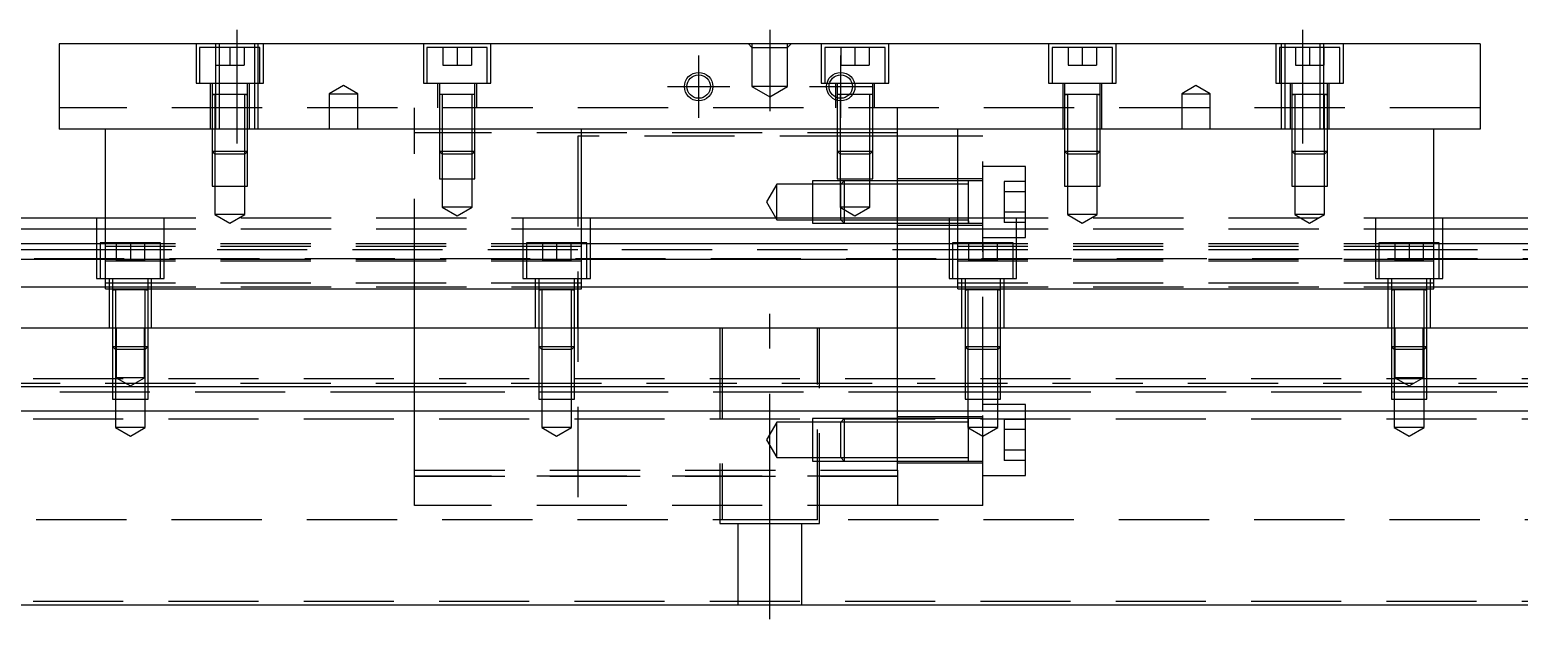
# Model space of a CAD drawing. Extents: x -20 to 803, y -291 to 102.
# Drawn here: x 185.8 to 395.5, y -242.8 to -159.8 of the extents above; entities that cross this region are included whole.
import ezdxf

# ---------------------------------------------------------------- set-up
doc = ezdxf.new("R2010")
doc.units = 0
doc.linetypes.add('CENTER', pattern=[50.8, 31.75, -6.35, 6.35, -6.35])
doc.linetypes.add('DASHED', pattern=[19.05, 12.7, -6.35])
doc.layers.get('0').update_dxf_attribs({"linetype": 'CONTINUOUS'})
doc.layers.add('CENTER', color=1, linetype='CENTER')

msp = doc.modelspace()

# ---------------------------------------------------------------- linework, layer by layer
at = {"color": 7, "linetype": 'CONTINUOUS'}
for p, q in [((190, -161.76), (190, -173.76)), ((390, -161.76), (190, -161.76)), ((390, -161.76), (390, -173.76)), ((390, -173.76), (190, -173.76)), ((196.5, -196.26), (196.5, -173.76)), ((263.5, -196.26), (263.5, -173.76)), ((308, -186.26), (308, -173.76)), ((316.5, -196.26), (316.5, -173.76)), ((383.5, -196.26), (383.5, -173.76)), ((316.5, -174.76), (308, -174.76)), ((0, -186.26), (196.5, -186.26)), ((263.5, -186.26), (316.5, -186.26)), ((383.5, -186.26), (580, -186.26)), ((0, -187.799608), (196.5, -187.799608)), ((263.5, -187.799608), (316.5, -187.799608)), ((383.5, -187.799608), (580, -187.799608)), ((196.5, -189.88154), (0, -189.88154)), ((316.5, -189.88154), (263.5, -189.88154)), ((580, -189.88154), (383.5, -189.88154)), ((196.5, -192.096666), (0, -192.096666)), ((316.5, -192.096666), (263.5, -192.096666)), ((580, -192.096666), (383.5, -192.096666)), ((0, -195.941934), (196.5, -195.941934)), ((196.5, -196.26), (263.5, -196.26)), ((263.5, -195.941934), (316.5, -195.941934)), ((316.5, -196.26), (383.5, -196.26)), ((383.5, -195.941934), (580, -195.941934)), ((580, -201.76), (0, -201.76)), ((580, -210.06), (0, -210.06)), ((580, -213.46), (0, -213.46)), ((580, -240.76), (0, -240.76))]:
    msp.add_line(p, q, dxfattribs=at)
at = {"color": 3, "linetype": 'DASHED'}
for p, q in [((209.25, -161.76), (209.25, -167.26)), ((218.25, -162.26), (209.75, -162.26)), ((209.75, -162.26), (209.75, -167.26)), ((212, -162.26), (212, -164.76)), ((212.000006, -161.76), (212.000006, -162.26)), ((212.000006, -162.26), (212.000006, -167.26)), ((212.5, -161.76), (212.5, -173.76)), ((214, -162.26), (214, -164.76)), ((216, -162.26), (216, -164.76)), ((217.5, -173.76), (217.5, -161.76)), ((217.999994, -173.76), (217.999994, -161.76)), ((218.25, -167.26), (218.25, -162.26)), ((218.75, -167.26), (218.75, -161.76)), ((241.25, -161.76), (241.25, -167.26)), ((242.999994, -162.26), (241.75, -162.26)), ((241.75, -162.26), (241.75, -167.26)), ((250.25, -162.26), (242.999994, -162.26)), ((244, -162.26), (244, -164.76)), ((246, -162.26), (246, -164.76)), ((248, -162.26), (248, -164.76)), ((250.25, -167.26), (250.25, -162.26)), ((250.75, -167.26), (250.75, -161.76)), ((287.5, -162.26), (287, -161.76)), ((287.5, -161.76), (287.5, -167.76)), ((287.5, -162.26), (292.5, -162.26)), ((292.5, -167.76), (292.5, -161.76)), ((292.5, -162.26), (293, -161.76)), ((297.25, -161.76), (297.25, -167.26)), ((306.25, -162.26), (297.75, -162.26)), ((297.75, -162.26), (297.75, -167.26)), ((300, -162.26), (300, -164.76)), ((302, -162.26), (302, -164.76)), ((304, -162.26), (304, -164.76)), ((306.25, -167.26), (306.25, -162.26)), ((306.75, -167.26), (306.75, -161.76)), ((329.25, -161.76), (329.25, -167.26)), ((338.25, -162.26), (329.75, -162.26)), ((329.75, -162.26), (329.75, -167.26)), ((332, -162.26), (332, -164.76)), ((334, -162.26), (334, -164.76)), ((336, -162.26), (336, -164.76)), ((338.25, -167.26), (338.25, -162.26)), ((338.75, -167.26), (338.75, -161.76)), ((361.25, -161.76), (361.25, -167.26)), ((370.25, -162.26), (361.75, -162.26)), ((361.75, -162.26), (361.75, -167.26)), ((362.000006, -161.76), (362.000006, -173.76)), ((362.5, -161.76), (362.5, -173.76)), ((364, -162.26), (364, -164.76)), ((366, -162.26), (366, -164.76)), ((367.5, -173.76), (367.5, -161.76)), ((367.999994, -162.26), (367.999994, -161.76)), ((367.999994, -167.26), (367.999994, -162.26)), ((368, -162.26), (368, -164.76)), ((370.25, -167.26), (370.25, -162.26)), ((370.75, -167.26), (370.75, -161.76)), ((212, -164.76), (214, -164.76)), ((214, -164.76), (216, -164.76)), ((244, -164.76), (246, -164.76)), ((246, -164.76), (248, -164.76)), ((300, -164.76), (302, -164.76)), ((302, -164.76), (304, -164.76)), ((332, -164.76), (334, -164.76)), ((334, -164.76), (336, -164.76)), ((364, -164.76), (366, -164.76)), ((366, -164.76), (368, -164.76)), ((209.25, -167.26), (218.75, -167.26)), ((211.25, -167.26), (211.25, -173.76)), ((211.5, -167.26), (211.5, -168.86)), ((212.000006, -167.26), (212.000006, -173.76)), ((216.5, -168.86), (216.5, -167.26)), ((216.75, -173.76), (216.75, -167.26)), ((230, -167.6053), (228, -168.76)), ((232, -168.76), (230, -167.6053)), ((241.25, -167.26), (250.75, -167.26)), ((243.25, -167.26), (243.25, -170.76)), ((243.5, -167.26), (243.5, -168.86)), ((248.5, -168.86), (248.5, -167.26)), ((248.75, -170.76), (248.75, -167.26)), ((297.25, -167.26), (306.75, -167.26)), ((299.25, -167.26), (299.25, -170.76)), ((299.5, -167.26), (299.5, -168.86)), ((304.5, -168.86), (304.5, -167.26)), ((304.75, -170.76), (304.75, -167.26)), ((329.25, -167.26), (338.75, -167.26)), ((331.25, -167.26), (331.25, -173.76)), ((331.5, -167.26), (331.5, -168.86)), ((336.5, -168.86), (336.5, -167.26)), ((336.75, -173.76), (336.75, -167.26)), ((350, -167.6053), (348, -168.76)), ((352, -168.76), (350, -167.6053)), ((361.25, -167.26), (370.75, -167.26)), ((363.25, -167.26), (363.25, -173.76)), ((363.5, -167.26), (363.5, -168.86)), ((367.999994, -173.76), (367.999994, -167.26)), ((368.5, -168.86), (368.5, -167.26)), ((368.75, -173.76), (368.75, -167.26)), ((211.5, -168.855), (211.5, -168.86)), ((211.5, -168.86), (211.757448, -168.86)), ((211.757468, -168.86), (211.5, -168.86)), ((211.5, -168.86), (211.5, -173.75998)), ((211.5, -168.86), (211.5, -168.865)), ((216.242552, -168.86), (211.757468, -168.86)), ((211.9, -168.86), (211.9, -173.75998)), ((216.1, -173.75998), (216.1, -168.86)), ((216.5, -168.86), (216.242552, -168.86)), ((216.242602, -168.86), (216.5, -168.86)), ((216.5, -168.86), (216.5, -168.855)), ((216.5, -173.75998), (216.5, -168.86)), ((216.5, -168.865), (216.5, -168.86)), ((228, -168.76), (230, -168.76)), ((228, -168.76), (228, -173.76)), ((230, -168.76), (232, -168.76)), ((232, -173.76), (232, -168.76)), ((243.5, -168.855), (243.5, -168.86)), ((243.757468, -168.86), (243.5, -168.86)), ((243.5, -168.86), (243.5, -168.865)), ((243.5, -168.86), (243.5, -170.75998)), ((248.5, -168.86), (243.757468, -168.86)), ((243.9, -168.86), (243.9, -170.75998)), ((248.1, -170.75998), (248.1, -168.86)), ((248.5, -168.86), (248.5, -168.855)), ((248.5, -168.865), (248.5, -168.86)), ((248.5, -170.75998), (248.5, -168.86)), ((292.5, -167.76), (287.5, -167.76)), ((287.5, -167.76), (290, -169.203376)), ((290, -169.203376), (292.5, -167.76)), ((299.5, -168.855), (299.5, -168.86)), ((299.757468, -168.86), (299.5, -168.86)), ((299.5, -168.86), (299.5, -169.332418)), ((299.5, -168.86), (299.5, -168.865)), ((299.5, -169.332418), (299.5, -169.696492)), ((299.5, -169.696492), (299.5, -170.75998)), ((301.229562, -168.86), (299.757468, -168.86)), ((299.9, -168.86), (299.9, -169.406966)), ((299.9, -169.406966), (299.9, -169.757498)), ((299.9, -169.757498), (299.9, -170.75998)), ((301.669968, -168.86), (301.229562, -168.86)), ((301.67033, -168.86), (301.229838, -168.86)), ((304.242552, -168.86), (301.669968, -168.86)), ((304.1, -170.75998), (304.1, -168.86)), ((304.5, -168.86), (304.242552, -168.86)), ((304.5, -168.86), (304.5, -168.855)), ((304.5, -170.75998), (304.5, -168.86)), ((304.5, -168.865), (304.5, -168.86)), ((331.5, -168.855), (331.5, -168.86)), ((331.5, -168.86), (331.757448, -168.86)), ((331.757468, -168.86), (331.5, -168.86)), ((331.5, -168.86), (331.5, -173.75998)), ((331.5, -168.86), (331.5, -168.865)), ((336.242552, -168.86), (331.757468, -168.86)), ((331.9, -168.86), (331.9, -173.75998)), ((336.1, -173.75998), (336.1, -168.86)), ((336.5, -168.86), (336.242552, -168.86)), ((336.242602, -168.86), (336.5, -168.86)), ((336.5, -168.86), (336.5, -168.855)), ((336.5, -173.75998), (336.5, -168.86)), ((336.5, -168.865), (336.5, -168.86)), ((348, -168.76), (350, -168.76)), ((348, -168.76), (348, -173.76)), ((350, -168.76), (352, -168.76)), ((352, -173.76), (352, -168.76)), ((363.5, -168.855), (363.5, -168.86)), ((363.5, -168.86), (363.757448, -168.86)), ((363.757468, -168.86), (363.5, -168.86)), ((363.5, -168.86), (363.5, -168.865)), ((363.5, -168.86), (363.5, -173.75998)), ((368.242552, -168.86), (363.757468, -168.86)), ((363.9, -168.86), (363.9, -173.75998)), ((368.1, -173.75998), (368.1, -168.86)), ((368.5, -168.86), (368.242552, -168.86)), ((368.242602, -168.86), (368.5, -168.86)), ((368.5, -168.86), (368.5, -168.855)), ((368.5, -168.865), (368.5, -168.86)), ((368.5, -173.75998), (368.5, -168.86)), ((390, -170.76), (190, -170.76)), ((240, -173.76), (240, -170.76)), ((243.5, -170.76), (243.5, -173.76)), ((243.500006, -170.76), (243.500006, -173.76)), ((243.9, -170.76), (243.9, -173.76)), ((248.1, -173.76), (248.1, -170.76)), ((248.499994, -173.76), (248.499994, -170.76)), ((248.5, -173.76), (248.5, -170.76)), ((299.5, -170.76), (299.5, -176.86)), ((299.500006, -170.76), (299.500006, -176.86)), ((299.9, -170.76), (299.9, -177.26)), ((304.1, -173.76), (304.1, -170.76)), ((304.499994, -173.76), (304.499994, -170.76)), ((304.5, -173.76), (304.5, -170.76)), ((308, -173.76), (308, -170.76)), ((211.5, -173.76), (211.5, -176.86)), ((211.500006, -173.76), (211.500006, -176.860006)), ((211.9, -173.76), (211.9, -177.26)), ((216.1, -177.26), (216.1, -173.76)), ((216.499994, -176.860006), (216.499994, -173.76)), ((216.5, -176.86), (216.5, -173.76)), ((240, -196.26), (240, -173.76)), ((243.5, -173.76), (243.5, -176.86)), ((243.500006, -173.76), (243.500006, -176.860006)), ((243.9, -173.76), (243.9, -177.26)), ((248.1, -177.26), (248.1, -173.76)), ((248.499994, -176.860006), (248.499994, -173.76)), ((248.5, -176.86), (248.5, -173.76)), ((304.1, -177.26), (304.1, -173.76)), ((304.499994, -176.860006), (304.499994, -173.76)), ((304.5, -176.86), (304.5, -173.76)), ((331.5, -173.76), (331.5, -176.86)), ((331.500006, -173.76), (331.500006, -176.860006)), ((331.9, -173.76), (331.9, -177.26)), ((336.1, -177.26), (336.1, -173.76)), ((336.499994, -176.860006), (336.499994, -173.76)), ((336.5, -176.86), (336.5, -173.76)), ((363.5, -173.76), (363.5, -176.86)), ((363.500006, -173.76), (363.500006, -176.860006)), ((363.9, -173.76), (363.9, -177.26)), ((368.1, -177.26), (368.1, -173.76)), ((368.499994, -176.860006), (368.499994, -173.76)), ((368.5, -176.86), (368.5, -173.76)), ((308, -174.26), (240, -174.26)), ((263, -174.76), (263, -226.76)), ((304.1, -174.76), (263, -174.76)), ((304.5, -174.76), (304.1, -174.76)), ((308, -174.76), (304.5, -174.76)), ((320, -174.76), (316.5, -174.76)), ((320, -210.06), (320, -174.76)), ((211.5, -176.86), (216.5, -176.86)), ((211.5, -176.86), (211.9, -177.26)), ((211.500006, -176.86002), (211.500006, -181.76)), ((216.1, -177.26), (211.9, -177.26)), ((211.9, -177.26002), (211.9, -181.76)), ((216.1, -177.26), (216.5, -176.86)), ((216.1, -181.76), (216.1, -177.26002)), ((216.499994, -181.76), (216.499994, -176.86002)), ((243.5, -176.86), (248.5, -176.86)), ((243.5, -176.86), (243.9, -177.26)), ((243.500006, -176.86002), (243.500006, -180.76)), ((248.1, -177.26), (243.9, -177.26)), ((243.9, -177.26002), (243.9, -180.76)), ((248.1, -177.26), (248.5, -176.86)), ((248.1, -180.76), (248.1, -177.26002)), ((248.499994, -180.76), (248.499994, -176.86002)), ((299.5, -176.86), (304.5, -176.86)), ((299.5, -176.86), (299.9, -177.26)), ((299.500006, -176.86002), (299.500006, -180.76)), ((304.1, -177.26), (299.9, -177.26)), ((299.9, -177.26002), (299.9, -180.76)), ((304.1, -177.26), (304.5, -176.86)), ((304.1, -180.76), (304.1, -177.26002)), ((304.499994, -180.76), (304.499994, -176.86002)), ((331.5, -176.86), (336.5, -176.86)), ((331.5, -176.86), (331.9, -177.26)), ((331.500006, -176.86002), (331.500006, -181.76)), ((336.1, -177.26), (331.9, -177.26)), ((331.9, -177.26002), (331.9, -181.76)), ((336.1, -177.26), (336.5, -176.86)), ((336.1, -181.76), (336.1, -177.26002)), ((336.499994, -181.76), (336.499994, -176.86002)), ((363.5, -176.86), (368.5, -176.86)), ((363.5, -176.86), (363.9, -177.26)), ((363.500006, -176.86002), (363.500006, -181.76)), ((368.1, -177.26), (363.9, -177.26)), ((363.9, -177.26002), (363.9, -181.76)), ((368.1, -177.26), (368.5, -176.86)), ((368.1, -181.76), (368.1, -177.26002)), ((368.499994, -181.76), (368.499994, -176.86002)), ((326, -179.01), (320, -179.01)), ((326, -189.01), (326, -179.01)), ((211.500006, -181.76), (216.499994, -181.76)), ((211.9, -181.76), (211.9, -185.76)), ((216.1, -185.76), (216.1, -181.76)), ((243.500006, -180.76), (248.499994, -180.76)), ((243.9, -180.76), (243.9, -184.76)), ((248.1, -184.76), (248.1, -180.76)), ((291, -181.51), (289.556624, -184.01)), ((291, -186.51), (291, -181.51)), ((296, -181.51), (291, -181.51)), ((296, -181.010006), (296, -187.009994)), ((300.49998, -181.010006), (296, -181.010006)), ((299.99998, -181.51), (296, -181.51)), ((299.500006, -180.76), (304.499994, -180.76)), ((299.9, -180.76), (299.9, -184.76)), ((300.5, -181.01), (300, -181.51)), ((300, -186.51), (300, -181.51)), ((308, -181.51), (300, -181.51)), ((300.5, -181.01), (300.5, -187.01)), ((308, -181.01), (300.5, -181.01)), ((308, -181.010006), (300.5, -181.010006)), ((304.1, -184.76), (304.1, -180.76)), ((320, -180.76), (308, -180.76)), ((312.500006, -181.01), (308.00002, -181.01)), ((318, -181.51), (308.00002, -181.51)), ((317.499994, -181.01), (312.500006, -181.01)), ((318, -181.01), (317.499994, -181.01)), ((318, -181.01), (317.995, -181.01)), ((318, -181.359602), (318, -181.01)), ((318.005, -181.01), (318, -181.01)), ((320, -181.01), (318, -181.01)), ((318, -183.84997), (318, -181.359602)), ((323, -181.123248), (323, -182.566624)), ((326, -181.123248), (323, -181.123248)), ((331.500006, -181.76), (336.499994, -181.76)), ((331.9, -181.76), (331.9, -185.76)), ((336.1, -185.76), (336.1, -181.76)), ((363.500006, -181.76), (368.499994, -181.76)), ((363.9, -181.76), (363.9, -185.76)), ((368.1, -185.76), (368.1, -181.76)), ((289.556624, -184.01), (291, -186.51)), ((318, -184.21006), (318, -183.84997)), ((318, -186.66035), (318, -184.21006)), ((323, -182.566624), (323, -185.453376)), ((326, -182.566624), (323, -182.566624)), ((195.25, -186.26), (195.25, -194.76)), ((196.5, -186.26), (263.5, -186.26)), ((204.75, -194.76), (204.75, -186.26)), ((216.1, -185.76), (211.9, -185.76)), ((211.9, -185.76), (214, -186.972436)), ((214, -186.972436), (216.1, -185.76)), ((248.1, -184.76), (243.9, -184.76)), ((243.9, -184.76), (246, -185.972436)), ((246, -185.972436), (248.1, -184.76)), ((255.25, -186.26), (255.25, -194.76)), ((264.75, -194.76), (264.75, -186.26)), ((291, -186.51), (296, -186.51)), ((296, -186.51), (299.99998, -186.51)), ((304.1, -184.76), (299.9, -184.76)), ((299.9, -184.76), (302, -185.972436)), ((300, -186.51), (300.5, -187.01)), ((300, -186.51), (308, -186.51)), ((302, -185.972436), (304.1, -184.76)), ((308, -196.26), (308, -186.26)), ((308.00002, -186.51), (318, -186.51)), ((315.25, -186.26), (315.25, -194.76)), ((316.5, -186.26), (383.5, -186.26)), ((323, -185.453376), (323, -186.896752)), ((326, -185.453376), (323, -185.453376)), ((324.75, -194.76), (324.75, -186.26)), ((336.1, -185.76), (331.9, -185.76)), ((331.9, -185.76), (334, -186.972436)), ((334, -186.972436), (336.1, -185.76)), ((368.1, -185.76), (363.9, -185.76)), ((363.9, -185.76), (366, -186.972436)), ((366, -186.972436), (368.1, -185.76)), ((375.25, -186.26), (375.25, -194.76)), ((384.75, -194.76), (384.75, -186.26)), ((196.5, -187.799608), (263.5, -187.799608)), ((296, -187.009994), (300.49998, -187.009994)), ((300.5, -187.009994), (308, -187.009994)), ((300.5, -187.01), (308, -187.01)), ((308, -187.26), (320, -187.26)), ((308.00002, -187.01), (318.005, -187.01)), ((316.5, -187.799608), (383.5, -187.799608)), ((317.995, -187.01), (320, -187.01)), ((318, -187.01), (318, -186.66035)), ((318, -186.660398), (318, -187.01)), ((326, -186.896752), (323, -186.896752)), ((196.5, -190.76), (28, -190.76)), ((204.25, -189.76), (195.75, -189.76)), ((195.75, -189.76), (195.75, -194.76)), ((263.5, -189.88154), (196.5, -189.88154)), ((263.5, -190.28668), (196.5, -190.28668)), ((262.99998, -190.76), (196.5, -190.76)), ((198, -189.76), (198, -192.26)), ((200, -189.76), (200, -192.26)), ((202, -189.76), (202, -192.26)), ((204.25, -194.76), (204.25, -189.76)), ((264.25, -189.76), (255.75, -189.76)), ((255.75, -189.76), (255.75, -194.76)), ((258, -189.76), (258, -192.26)), ((260, -189.76), (260, -192.26)), ((262, -189.76), (262, -192.26)), ((320, -190.76), (263, -190.76)), ((264.25, -194.76), (264.25, -189.76)), ((324.25, -189.76), (315.75, -189.76)), ((315.75, -189.76), (315.75, -194.76)), ((383.5, -189.88154), (316.5, -189.88154)), ((383.5, -190.28668), (316.5, -190.28668)), ((318, -189.76), (318, -192.26)), ((320, -189.01), (326, -189.01)), ((320, -189.76), (320, -192.26)), ((383.5, -190.76), (320.00002, -190.76)), ((322, -189.76), (322, -192.26)), ((324.25, -194.76), (324.25, -189.76)), ((384.25, -189.76), (375.75, -189.76)), ((375.75, -189.76), (375.75, -194.76)), ((378, -189.76), (378, -192.26)), ((380, -189.76), (380, -192.26)), ((382, -189.76), (382, -192.26)), ((523, -190.76), (383.5, -190.76)), ((384.25, -194.76), (384.25, -189.76)), ((523, -192.01), (25, -192.01)), ((263.5, -192.096666), (196.5, -192.096666)), ((263.5, -192.34), (196.5, -192.34)), ((198, -192.26), (200, -192.26)), ((200, -192.26), (202, -192.26)), ((258, -192.26), (260, -192.26)), ((260, -192.26), (262, -192.26)), ((383.5, -192.096666), (316.5, -192.096666)), ((383.5, -192.34), (316.5, -192.34)), ((318, -192.26), (320, -192.26)), ((320, -192.26), (322, -192.26)), ((378, -192.26), (380, -192.26)), ((380, -192.26), (382, -192.26)), ((195.25, -194.76), (204.75, -194.76)), ((197, -194.76), (197, -201.76)), ((197.5, -194.76), (197.5, -196.36)), ((202.5, -196.36), (202.5, -194.76)), ((203, -201.76), (203, -194.76)), ((255.25, -194.76), (264.75, -194.76)), ((257, -194.76), (257, -201.76)), ((257.5, -194.76), (257.5, -196.36)), ((262.5, -196.36), (262.5, -194.76)), ((263, -201.76), (263, -194.76)), ((315.25, -194.76), (324.75, -194.76)), ((317, -194.76), (317, -201.76)), ((317.5, -194.76), (317.5, -196.36)), ((322.5, -196.36), (322.5, -194.76)), ((323, -201.76), (323, -194.76)), ((375.25, -194.76), (384.75, -194.76)), ((377, -194.76), (377, -201.76)), ((377.5, -194.76), (377.5, -196.36)), ((382.5, -196.36), (382.5, -194.76)), ((383, -201.76), (383, -194.76)), ((263.5, -195.437372), (196.5, -195.437372)), ((196.5, -195.941934), (263.5, -195.941934)), ((197.5, -196.355), (197.5, -196.36)), ((197.5, -196.36), (197.757448, -196.36)), ((197.757468, -196.36), (197.5, -196.36)), ((197.5, -196.36), (197.5, -196.365)), ((197.5, -196.36), (197.5, -201.75998)), ((202.242552, -196.36), (197.757468, -196.36)), ((197.9, -196.36), (197.9, -201.75998)), ((202.1, -201.75998), (202.1, -196.36)), ((202.5, -196.36), (202.242552, -196.36)), ((202.242602, -196.36), (202.5, -196.36)), ((202.5, -196.36), (202.5, -196.355)), ((202.5, -196.365), (202.5, -196.36)), ((202.5, -201.75998), (202.5, -196.36)), ((240, -201.76), (240, -196.26)), ((257.5, -196.355), (257.5, -196.36)), ((257.5, -196.36), (257.757448, -196.36)), ((257.757468, -196.36), (257.5, -196.36)), ((257.5, -196.36), (257.5, -196.365)), ((257.5, -196.36), (257.5, -201.75998)), ((262.242552, -196.36), (257.757468, -196.36)), ((257.9, -196.36), (257.9, -201.75998)), ((262.1, -201.75998), (262.1, -196.36)), ((262.5, -196.36), (262.242552, -196.36)), ((262.242602, -196.36), (262.5, -196.36)), ((262.5, -196.36), (262.5, -196.355)), ((262.5, -196.365), (262.5, -196.36)), ((262.5, -201.75998), (262.5, -196.36)), ((308, -201.76), (308, -196.26)), ((383.5, -195.437372), (316.5, -195.437372)), ((316.5, -195.941934), (383.5, -195.941934)), ((317.5, -196.355), (317.5, -196.36)), ((317.5, -196.36), (317.757448, -196.36)), ((317.757468, -196.36), (317.5, -196.36)), ((317.5, -196.36), (317.5, -196.365)), ((317.5, -196.36), (317.5, -201.75998)), ((322.242552, -196.36), (317.757468, -196.36)), ((317.9, -196.36), (317.9, -201.75998)), ((322.1, -201.75998), (322.1, -196.36)), ((322.5, -196.36), (322.242552, -196.36)), ((322.242602, -196.36), (322.5, -196.36)), ((322.5, -196.36), (322.5, -196.355)), ((322.5, -196.365), (322.5, -196.36)), ((322.5, -201.75998), (322.5, -196.36)), ((377.5, -196.355), (377.5, -196.36)), ((377.5, -196.36), (377.757448, -196.36)), ((377.757468, -196.36), (377.5, -196.36)), ((377.5, -196.36), (377.5, -196.365)), ((377.5, -196.36), (377.5, -201.75998)), ((382.242552, -196.36), (377.757468, -196.36)), ((377.9, -196.36), (377.9, -201.75998)), ((382.1, -201.75998), (382.1, -196.36)), ((382.5, -196.36), (382.242552, -196.36)), ((382.242602, -196.36), (382.5, -196.36)), ((382.5, -196.36), (382.5, -196.355)), ((382.5, -196.365), (382.5, -196.36)), ((382.5, -201.75998), (382.5, -196.36)), ((197.5, -201.76), (197.5, -204.36)), ((197.500006, -201.76), (197.500006, -204.360006)), ((197.9, -201.76), (197.9, -204.76)), ((198, -201.76), (198, -208.76)), ((202, -208.76), (202, -201.76)), ((202.1, -204.76), (202.1, -201.76)), ((202.499994, -204.360006), (202.499994, -201.76)), ((202.5, -204.36), (202.5, -201.76)), ((240, -210.06), (240, -201.76)), ((257.5, -201.76), (257.5, -204.36)), ((257.500006, -201.76), (257.500006, -204.360006)), ((257.9, -201.76), (257.9, -204.76)), ((262.1, -204.76), (262.1, -201.76)), ((262.499994, -204.360006), (262.499994, -201.76)), ((262.5, -204.36), (262.5, -201.76)), ((283, -201.76), (283, -229.26)), ((283.291796, -201.76), (283.291796, -228.76)), ((296.708204, -228.76), (296.708204, -201.76)), ((297, -229.26), (297, -201.76)), ((308, -210.06), (308, -201.76)), ((317.5, -201.76), (317.5, -204.36)), ((317.500006, -201.76), (317.500006, -204.360006)), ((317.9, -201.76), (317.9, -204.76)), ((322.1, -204.76), (322.1, -201.76)), ((322.499994, -204.360006), (322.499994, -201.76)), ((322.5, -204.36), (322.5, -201.76)), ((377.5, -201.76), (377.5, -204.36)), ((377.500006, -201.76), (377.500006, -204.360006)), ((377.9, -201.76), (377.9, -204.76)), ((378, -201.76), (378, -208.76)), ((382, -208.76), (382, -201.76)), ((382.1, -204.76), (382.1, -201.76)), ((382.499994, -204.360006), (382.499994, -201.76)), ((382.5, -204.36), (382.5, -201.76)), ((197.5, -204.36), (202.5, -204.36)), ((197.5, -204.36), (197.9, -204.76)), ((197.500006, -204.36002), (197.500006, -210.06)), ((202.1, -204.76), (197.9, -204.76)), ((197.9, -204.76002), (197.9, -211.76)), ((202.1, -204.76), (202.5, -204.36)), ((202.1, -211.76), (202.1, -204.76002)), ((202.499994, -210.06), (202.499994, -204.36002)), ((257.5, -204.36), (262.5, -204.36)), ((257.5, -204.36), (257.9, -204.76)), ((257.500006, -204.36002), (257.500006, -210.06)), ((262.1, -204.76), (257.9, -204.76)), ((257.9, -204.76002), (257.9, -211.76)), ((262.1, -204.76), (262.5, -204.36)), ((262.1, -211.76), (262.1, -204.76002)), ((262.499994, -210.06), (262.499994, -204.36002)), ((317.5, -204.36), (322.5, -204.36)), ((317.5, -204.36), (317.9, -204.76)), ((317.500006, -204.36002), (317.500006, -210.06)), ((322.1, -204.76), (317.9, -204.76)), ((317.9, -204.76002), (317.9, -211.76)), ((322.1, -204.76), (322.5, -204.36)), ((322.1, -211.76), (322.1, -204.76002)), ((322.499994, -210.06), (322.499994, -204.36002)), ((377.5, -204.36), (382.5, -204.36)), ((377.5, -204.36), (377.9, -204.76)), ((377.500006, -204.36002), (377.500006, -210.06)), ((382.1, -204.76), (377.9, -204.76)), ((377.9, -204.76002), (377.9, -211.76)), ((382.1, -204.76), (382.5, -204.36)), ((382.1, -211.76), (382.1, -204.76002)), ((382.499994, -210.06), (382.499994, -204.36002)), ((580, -208.91), (0, -208.91)), ((25, -209.51), (523, -209.51)), ((202, -208.76), (198, -208.76)), ((198, -208.76), (200, -209.9147)), ((200, -209.9147), (202, -208.76)), ((382, -208.76), (378, -208.76)), ((378, -208.76), (380, -209.9147)), ((380, -209.9147), (382, -208.76)), ((56.708204, -210.76), (240, -210.76)), ((197.500006, -210.06), (197.500006, -211.76)), ((197.500006, -210.76), (202.499994, -210.76)), ((202.499994, -211.76), (202.499994, -210.06)), ((240, -213.46), (240, -210.06)), ((240, -210.76), (262.99998, -210.76)), ((257.500006, -210.06), (257.500006, -211.76)), ((257.500006, -210.76), (262.499994, -210.76)), ((262.499994, -211.76), (262.499994, -210.06)), ((263, -210.759994), (308, -210.759994)), ((263, -210.76), (308, -210.76)), ((308, -213.46), (308, -210.06)), ((308, -210.759994), (317.500006, -210.759994)), ((308, -210.76), (317.500006, -210.76)), ((317.500006, -210.06), (317.500006, -211.76)), ((317.500006, -210.759994), (320, -210.759994)), ((317.500006, -210.76), (320, -210.76)), ((317.500006, -210.76), (322.499994, -210.76)), ((320, -211.76), (320, -210.06)), ((320.00002, -210.76), (322.499994, -210.76)), ((322.499994, -211.76), (322.499994, -210.06)), ((322.499994, -210.76), (523, -210.76)), ((377.500006, -210.06), (377.500006, -211.76)), ((377.500006, -210.76), (382.499994, -210.76)), ((382.499994, -211.76), (382.499994, -210.06)), ((197.500006, -211.76), (202.499994, -211.76)), ((197.9, -211.76), (197.9, -215.76)), ((202.1, -215.76), (202.1, -211.76)), ((240, -221.76), (240, -213.46)), ((257.500006, -211.76), (262.499994, -211.76)), ((257.9, -211.76), (257.9, -215.76)), ((262.1, -215.76), (262.1, -211.76)), ((308, -221.76), (308, -213.46)), ((317.500006, -211.76), (322.499994, -211.76)), ((317.9, -211.76), (317.9, -215.76)), ((320, -213.46), (320, -211.76)), ((326, -212.51), (320, -212.51)), ((320, -226.76), (320, -213.46)), ((322.1, -215.76), (322.1, -211.76)), ((326, -213.46), (326, -212.51)), ((326, -222.51), (326, -213.46)), ((377.500006, -211.76), (382.499994, -211.76)), ((377.9, -211.76), (377.9, -215.76)), ((382.1, -215.76), (382.1, -211.76)), ((580, -214.61), (0, -214.61)), ((202.1, -215.76), (197.9, -215.76)), ((197.9, -215.76), (200, -216.972436)), ((200, -216.972436), (202.1, -215.76)), ((262.1, -215.76), (257.9, -215.76)), ((257.9, -215.76), (260, -216.972436)), ((260, -216.972436), (262.1, -215.76)), ((291, -215.01), (289.556624, -217.51)), ((291, -220.01), (291, -215.01)), ((296, -215.01), (291, -215.01)), ((296, -214.510006), (296, -220.509994)), ((300.49998, -214.510006), (296, -214.510006)), ((299.99998, -215.01), (296, -215.01)), ((300.5, -214.51), (300, -215.01)), ((300, -220.01), (300, -215.01)), ((308, -215.01), (300, -215.01)), ((300.5, -214.51), (300.5, -220.51)), ((308, -214.51), (300.5, -214.51)), ((308, -214.510006), (300.5, -214.510006)), ((320, -214.26), (308, -214.26)), ((318, -214.51), (308.00002, -214.51)), ((318, -215.01), (308.00002, -215.01)), ((322.1, -215.76), (317.9, -215.76)), ((317.9, -215.76), (320, -216.972436)), ((318, -214.51), (317.995, -214.51)), ((320, -214.51), (318, -214.51)), ((318.005, -214.51), (318, -214.51)), ((318, -217.34997), (318, -214.61)), ((320, -216.972436), (322.1, -215.76)), ((323, -214.623248), (323, -216.066624)), ((326, -214.623248), (323, -214.623248)), ((382.1, -215.76), (377.9, -215.76)), ((377.9, -215.76), (380, -216.972436)), ((380, -216.972436), (382.1, -215.76)), ((289.556624, -217.51), (291, -220.01)), ((318, -217.71006), (318, -217.34997)), ((318, -220.16035), (318, -217.71006)), ((326, -216.066624), (323, -216.066624)), ((323, -216.066624), (323, -218.953376)), ((291, -220.01), (296, -220.01)), ((296, -220.01), (299.99998, -220.01)), ((300, -220.01), (308, -220.01)), ((300, -220.01), (300.5, -220.51)), ((308.00002, -220.01), (318, -220.01)), ((323, -218.953376), (323, -220.396752)), ((326, -218.953376), (323, -218.953376)), ((240, -221.76), (308, -221.76)), ((240, -226.76), (240, -221.76)), ((296, -220.509994), (300.49998, -220.509994)), ((300.5, -220.509994), (308, -220.509994)), ((300.5, -220.51), (308, -220.51)), ((308, -220.76), (320, -220.76)), ((308, -221.76), (308, -226.76)), ((308.00002, -220.51), (318, -220.51)), ((317.995, -220.51), (318, -220.51)), ((318, -220.51), (318, -220.16035)), ((318, -220.51), (320, -220.51)), ((318, -220.51), (318.005, -220.51)), ((326, -220.396752), (323, -220.396752)), ((240, -222.606052), (308, -222.606052)), ((308, -222.606052), (240, -222.606052)), ((320, -222.51), (326, -222.51)), ((308, -226.76), (240, -226.76)), ((320, -226.76), (308, -226.76)), ((523.291796, -228.76), (0, -228.76)), ((283, -229.26), (290, -229.26)), ((296.708204, -228.76), (283.291796, -228.76)), ((285.5, -229.26), (285.5, -240.76)), ((290, -229.26), (297, -229.26)), ((294.5, -240.76), (294.5, -229.26)), ((580, -240.26), (6.499992, -240.26))]:
    msp.add_line(p, q, dxfattribs=at)
at = {"color": 3, "linetype": 'CONTINUOUS'}
for centre in [(280, -167.76), (300, -167.76)]:
    msp.add_circle(centre, 2, dxfattribs=at)
at = {"color": 7, "linetype": 'CONTINUOUS'}
for centre in [(280, -167.76), (300, -167.76)]:
    msp.add_circle(centre, 1.65, dxfattribs=at)
at = {"layer": 'CENTER', "color": 1, "linetype": 'CENTER'}
for p, q in [((215, -159.76), (215, -175.76)), ((290, -159.76), (290, -171.203376)), ((365, -159.76), (365, -175.76)), ((280, -172.16), (280, -163.36)), ((300, -172.16), (300, -163.36)), ((275.6, -167.76), (284.4, -167.76)), ((295.6, -167.76), (304.4, -167.76)), ((290, -242.76), (290, -199.76))]:
    msp.add_line(p, q, dxfattribs=at)

doc.saveas('drawing.dxf')
